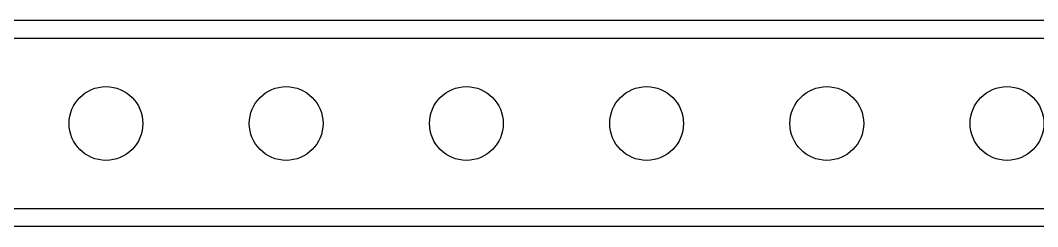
# Model space of a CAD drawing. Header units: inches. Extents: x 3.88 to 7.82, y -6.06 to -2.14.
# Drawn here: x 5.649 to 6.213, y -2.319 to -2.205 of the extents above; entities that cross this region are included whole.
import ezdxf

# ---------------------------------------------------------------- set-up
doc = ezdxf.new("R2010")
doc.units = ezdxf.units.IN
doc.header["$MEASUREMENT"] = 0
doc.layers.add('F.Silkscreen', color=41, linetype='CONTINUOUS', true_color=0xf2eda1)

msp = doc.modelspace()

# ---------------------------------------------------------------- linework, layer by layer
at = {"layer": 'F.Silkscreen', "linetype": 'CONTINUOUS'}
for p, q in [((4.82657, -2.20472), (6.86634, -2.20472)), ((4.83642, -2.21457), (6.8565, -2.21457)), ((4.83642, -2.21457), (6.8565, -2.21457)), ((6.8565, -2.30945), (4.83642, -2.30945)), ((6.8565, -2.30945), (4.83642, -2.30945)), ((6.86634, -2.31929), (4.82657, -2.31929))]:
    msp.add_line(p, q, dxfattribs=at)
at = {"layer": 'F.Silkscreen'}
for centre in [(5.69646, -2.26201), (5.79646, -2.26201), (5.89646, -2.26201), (5.99646, -2.26201), (6.09646, -2.26201), (6.19646, -2.26201)]:
    msp.add_circle(centre, 0.02047, dxfattribs=at)

doc.saveas('drawing.dxf')
